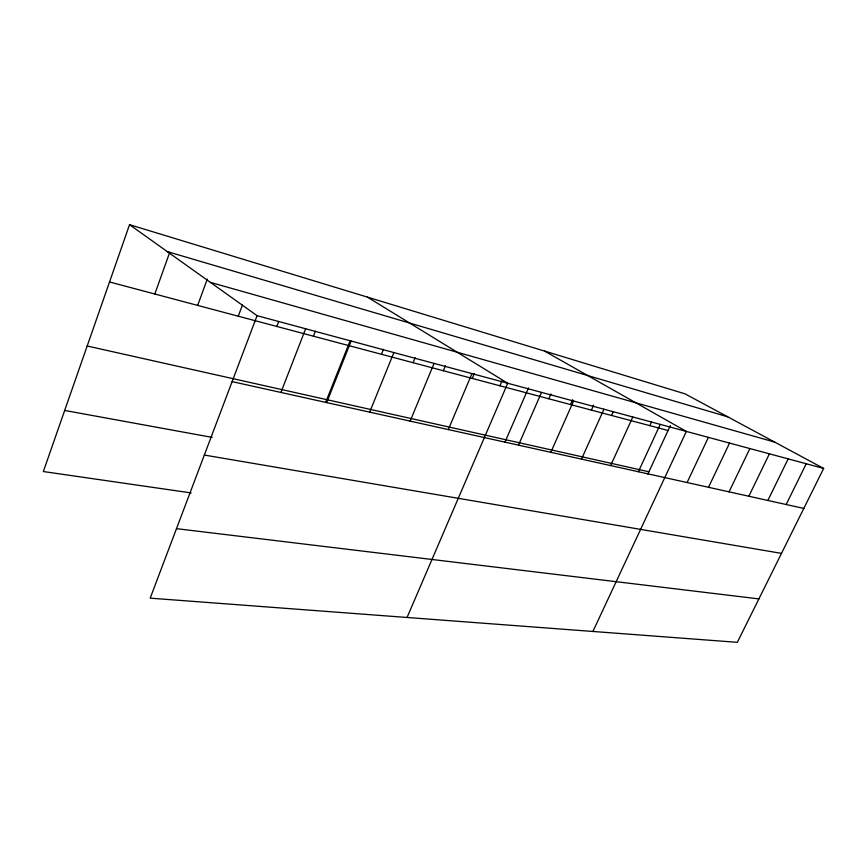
<?xml version="1.0" encoding="UTF-8"?>
<svg xmlns="http://www.w3.org/2000/svg" width="867" height="867" viewBox="0 0 867 867"><rect width="100%" height="100%" fill="white"/><g stroke="black" fill="none" stroke-linecap="round" stroke-linejoin="round"><path stroke-width="1.3" d="M129.541 224.672L257.076 315.675L150.186 598.154L737.34 642.328L823.65 468.451L685.049 393.856L129.541 224.672L43.35 471.54L191.141 492.922M154.814 294.011L169.737 252.319M197.654 305.401L207.321 279.044M238.252 316.195L242.467 304.967M276.79 326.447L278.697 321.473M280.919 392.448L305.639 328.777M313.41 336.19L315.35 331.227M325.732 402.147L350.225 340.493M326.675 402.591L351.135 341.045M381.447 354.278L383.452 349.325M369.667 412.128L393.867 352.566M413.115 362.699L415.152 357.735M410.145 421.113L434.064 363.403M443.351 370.74L445.421 365.766M448.315 429.577L471.951 373.612M472.244 378.424L474.303 373.569M499.891 385.782L501.982 380.895M407.057 617.477L507.715 383.257L367.456 297.132M504.952 442.17L528.502 387.907M518.488 445.139L541.539 392.383M548.833 398.798L550.957 393.976M570.497 404.553L572.654 399.687M550.816 452.314L573.564 401.02M591.392 410.113L593.592 405.192M581.497 459.12L603.941 409.213M611.56 415.477L613.197 411.847M610.639 465.579L632.791 416.984M649.86 425.664L651.518 422.056M638.372 471.735L660.231 424.386M647.833 474.119L670.321 425.621M592.909 631.458L686.35 431.43L544.498 351.048M687.087 482.54L708.404 437.38M708.502 487.287L729.559 443.08M729.06 491.849L749.868 448.553M748.839 496.238L769.397 453.82M767.859 500.454L788.168 458.881M786.163 504.518L806.245 463.758M176.489 528.653L758.896 598.902M204.341 455.056L781.492 553.384M64.678 410.449L212.166 437.391M232.128 381.621L803.807 508.43M87.177 346.009L648.917 471.778M109.535 281.97L668.056 430.498M257.076 315.675L823.65 468.451M210.399 282.371L774.751 442.127M167.277 251.593L727.727 416.821"/></g></svg>
